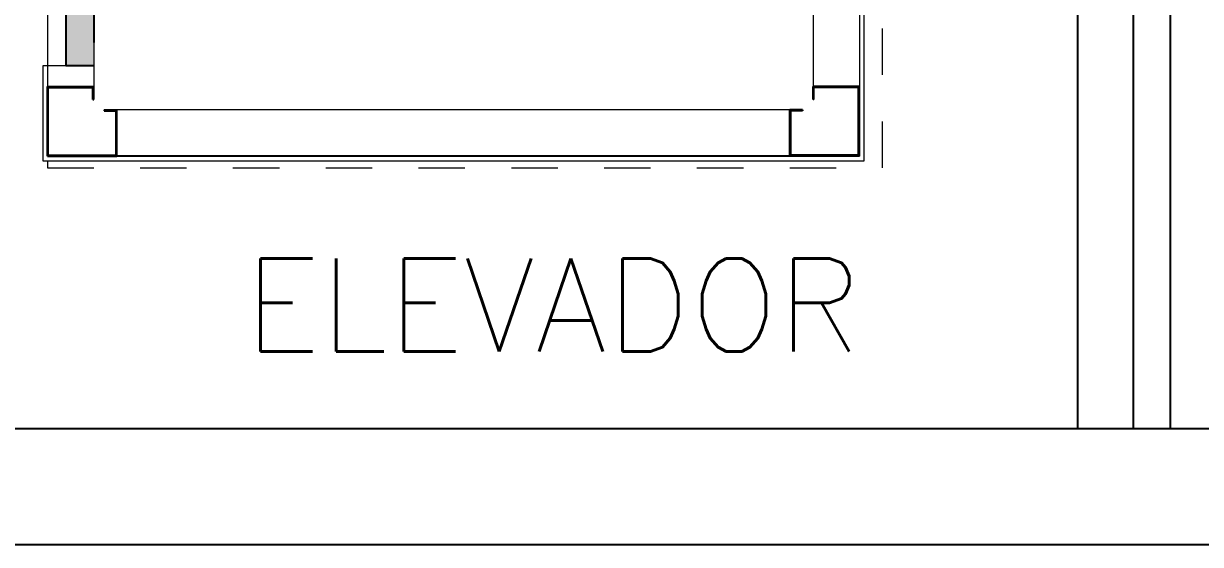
# Model space of a CAD drawing. Extents: x -16 to 243, y 482 to 579.
# Drawn here: x 102.918 to 105.454, y 552.185 to 553.307 of the extents above; entities that cross this region are included whole.
import ezdxf

# ---------------------------------------------------------------- set-up
doc = ezdxf.new("R2010")
doc.units = 0
doc.header["$LTSCALE"] = 0.02
doc.header["$MEASUREMENT"] = 0
doc.linetypes.add('HIDDEN', pattern=[0.375, 0.25, -0.125])
for name, color, linetype, lineweight in [('2COTA', 1, 'CONTINUOUS', 9), ('2H', 1, 'HIDDEN', 15), ('AR-ESQ-VT1', 1, 'CONTINUOUS', 9)]:
    doc.layers.add(name, color=color, linetype=linetype, lineweight=lineweight)
for name, color, linetype in [('47', 1, 'CONTINUOUS'), ('ALV', 2, 'CONTINUOUS'), ('AR-ELV', 2, 'CONTINUOUS'), ('PAREDE', 1, 'CONTINUOUS'), ('TEXTO', 2, 'CONTINUOUS')]:
    doc.layers.add(name, color=color, linetype=linetype)
doc.styles.add('UNB-100', font='simplex.shx', dxfattribs={"height": 0.2})

msp = doc.modelspace()

# ---------------------------------------------------------------- hatches: boundary and pattern name
at = {"layer": '2COTA', "linetype": 'Continuous'}
msp.add_hatch(color=256, dxfattribs=at).paths.add_polyline_path([(103.0695, 553.3361), (103.0695, 553.3189), (103.0695, 553.2158), (103.0095, 553.2158), (103.0095, 553.3361)])

# ---------------------------------------------------------------- linework, layer by layer
at = {"layer": '2COTA', "ltscale": 35}
msp.add_line((103.0695, 553.2158), (103.0095, 553.2158), dxfattribs=at)
at = {"layer": '2H', "lineweight": 9, "ltscale": 20}
for p, q in [((104.7695, 552.9961), (104.7695, 554.6461)), ((102.9695, 553.0111), (102.9695, 552.9961)), ((102.9695, 552.9961), (104.7695, 552.9961))]:
    msp.add_line(p, q, dxfattribs=at)
at = {"layer": '47', "ltscale": 0.5}
msp.add_line((103.0095, 553.3361), (103.0095, 553.2158), dxfattribs=at)
at = {"layer": '47', "ltscale": 35}
msp.add_line((103.0695, 553.2158), (103.0095, 553.2158), dxfattribs=at)
at = {"layer": '47', "lineweight": 25, "ltscale": 35}
for p, q in [((102.9695, 553.0211), (102.9695, 553.1711)), ((102.9715, 553.0231), (102.9715, 553.1691)), ((102.9715, 553.1691), (103.0675, 553.1691)), ((103.0675, 553.1435), (103.0675, 553.1691)), ((103.0695, 553.1435), (103.0695, 553.1711)), ((104.6195, 553.1435), (104.6195, 553.1711)), ((104.6215, 553.1435), (104.6215, 553.1691)), ((104.7175, 553.1691), (104.6215, 553.1691)), ((104.7175, 553.0231), (104.7175, 553.1691)), ((104.7195, 553.0211), (104.7195, 553.1711)), ((103.0675, 553.1435), (103.0695, 553.1435)), ((104.6215, 553.1435), (104.6195, 553.1435)), ((103.092, 553.1211), (103.092, 553.1191)), ((103.092, 553.1211), (103.1195, 553.1211)), ((103.092, 553.1191), (103.1175, 553.1191)), ((103.1175, 553.0231), (103.1175, 553.1191)), ((103.1195, 553.0211), (103.1195, 553.1211)), ((104.5695, 553.0211), (104.5695, 553.1211)), ((104.5971, 553.1211), (104.5695, 553.1211)), ((104.5715, 553.0231), (104.5715, 553.1191)), ((104.5971, 553.1191), (104.5715, 553.1191)), ((104.5971, 553.1211), (104.5971, 553.1191)), ((102.9695, 553.0211), (103.1195, 553.0211)), ((102.9715, 553.0231), (103.1175, 553.0231)), ((104.7195, 553.0211), (104.5695, 553.0211)), ((104.7175, 553.0231), (104.5715, 553.0231))]:
    msp.add_line(p, q, dxfattribs=at)
at = {"layer": 'ALV'}
for p, q in [((105.3895, 555.5368), (105.3895, 552.4361)), ((105.1895, 555.3368), (105.1895, 552.4361)), ((105.3095, 555.3368), (105.3095, 552.4361)), ((105.1895, 555.3204), (105.1895, 552.4361)), ((0.2272, 552.4351), (222.1868, 552.4351)), ((0.2272, 552.1851), (222.2368, 552.1851))]:
    msp.add_line(p, q, dxfattribs=at)
at = {"layer": 'AR-ELV', "lineweight": 13}
for p, q in [((102.9695, 554.6211), (102.9695, 553.0211)), ((103.0695, 554.4711), (103.0695, 553.1711)), ((104.6195, 554.4711), (104.6195, 553.1711)), ((104.7195, 554.4711), (104.7195, 553.1711)), ((104.7195, 554.4711), (104.7195, 553.0211)), ((104.7195, 554.4711), (104.7195, 553.2211)), ((102.9695, 553.3542), (102.9695, 553.1711)), ((104.5695, 553.1211), (103.1195, 553.1211)), ((104.4715, 553.0211), (102.9695, 553.0211))]:
    msp.add_line(p, q, dxfattribs=at)
at = {"layer": 'AR-ELV'}
msp.add_line((104.5695, 553.0211), (102.9695, 553.0211), dxfattribs=at)
at = {"layer": 'AR-ESQ-VT1'}
for p, q in [((104.7295, 553.0111), (104.7295, 554.6311)), ((102.9595, 553.2158), (102.9595, 553.0111)), ((103.0095, 553.2158), (102.9595, 553.2158)), ((102.9595, 553.0111), (104.7295, 553.0111))]:
    msp.add_line(p, q, dxfattribs=at)
at = {"layer": 'PAREDE', "ltscale": 0.5}
msp.add_line((103.0695, 554.2061), (103.0695, 553.2658), dxfattribs=at)
at = {"layer": 'PAREDE', "lineweight": 25, "ltscale": 35}
for p, q in [((102.9695, 553.1711), (103.0695, 553.1711)), ((104.7195, 553.1711), (104.6195, 553.1711))]:
    msp.add_line(p, q, dxfattribs=at)

# ---------------------------------------------------------------- texts
at = {"layer": 'TEXTO', "style": 'UNB-100'}
msp.add_text('ELEVADOR', height=0.2, rotation=360, dxfattribs=at).set_placement((103.3949, 552.6007))

doc.saveas('drawing.dxf')
